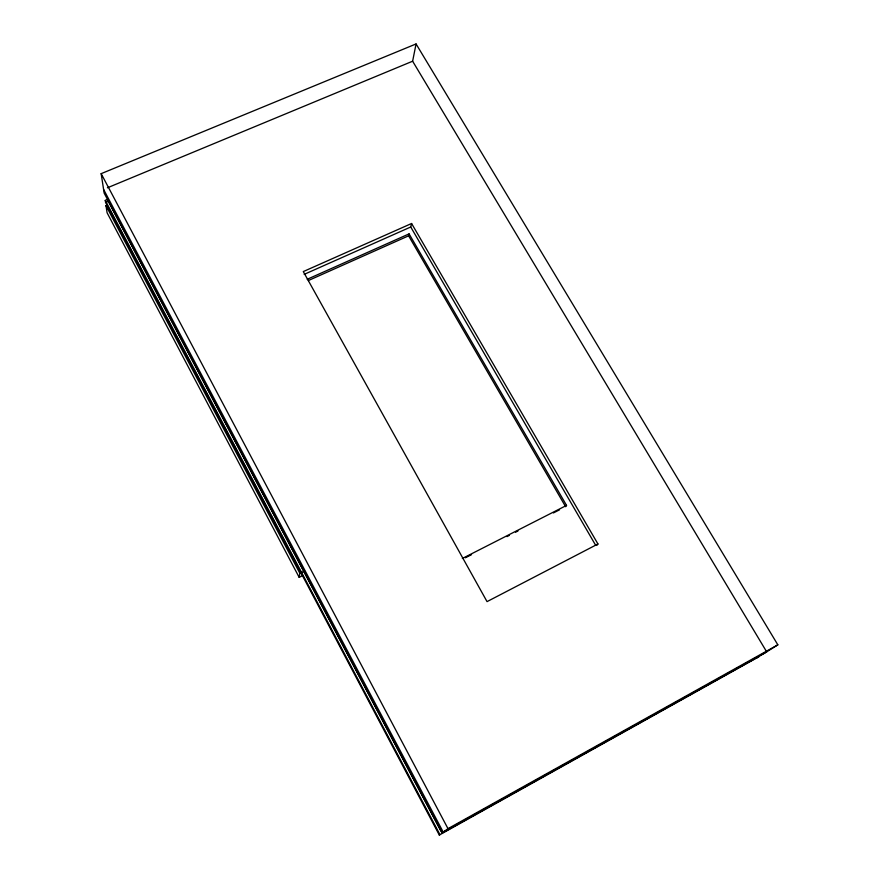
<?xml version="1.0" encoding="UTF-8"?>
<svg xmlns="http://www.w3.org/2000/svg" width="879" height="879" viewBox="0 0 879 879"><rect width="100%" height="100%" fill="white"/><g stroke="black" fill="none" stroke-linecap="round" stroke-linejoin="round"><path stroke-width="1.32" d="M302.805 575.525L299.157 577.338L299.86 573.306L105.996 205.664L107.051 205.225M103.579 189.392L443.236 832.149L766.686 651.855L412.625 61.211L416.064 43.95L101.162 173.657L104.151 193.094L442.126 832.973L764.06 653.504L777.838 644.845L416.064 43.95M409.087 233.88L566.548 505.403L565.626 506.711L408.614 235.825L409.087 233.88L307.21 279.291M595.468 544.958L410.735 226.991L411.581 223.497L303.288 271.578L487.043 601.621L597.94 543.991L411.581 223.497M596.753 545.43L597.94 543.991M105.271 200.412L105.59 202.467L439.302 835.05L439.918 834.589L105.271 200.412L107.809 199.357M442.126 832.973L447.993 828.655L777.838 644.845M757.434 657.679L758.885 656.756L439.302 835.05M462.343 558.484L566.548 505.403M465.42 557.769L471.529 554.66M506.974 536.608L509.413 535.355M515.523 532.245L517.973 531.004M553.407 512.94L559.516 509.831M299.86 573.306L304.584 570.954M308.309 280.566L408.614 235.825M304.189 274.358L410.735 226.991M105.59 202.467L109.392 200.884M107.381 187.809L412.625 61.211M101.162 173.657L447.993 828.655M440.906 831.084L108.337 201.379L107.963 198.94M299.157 577.338L107.095 212.784L105.996 205.664"/></g></svg>
